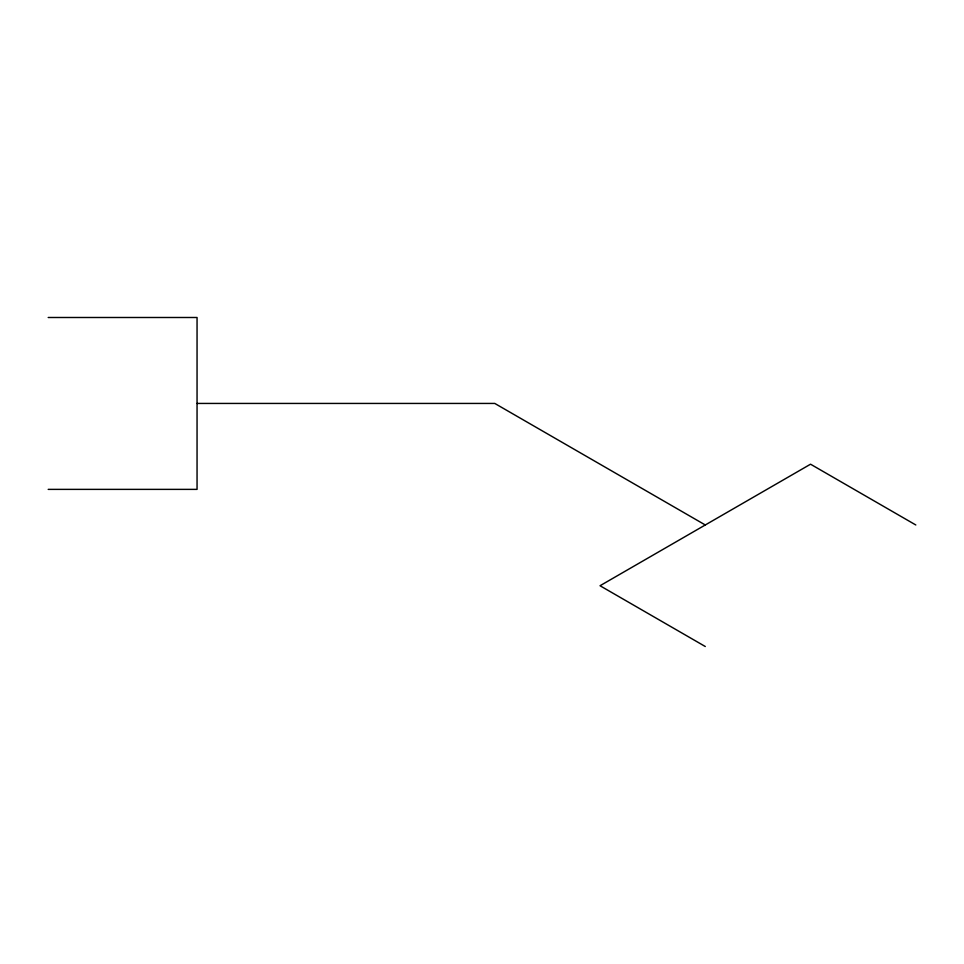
<?xml version="1.0" encoding="UTF-8"?>
<svg xmlns="http://www.w3.org/2000/svg" width="964" height="964" viewBox="0 0 964 964"><rect width="100%" height="100%" fill="white"/><g stroke="black" fill="none" stroke-linecap="round" stroke-linejoin="round"><path stroke-width="1.45" d="M48.2 317.493L197.054 317.493L197.054 489.375L48.2 489.375M197.054 403.434L494.773 403.434L705.286 524.97M915.8 524.97L810.543 464.202L600.03 585.738L705.286 646.507"/></g></svg>
